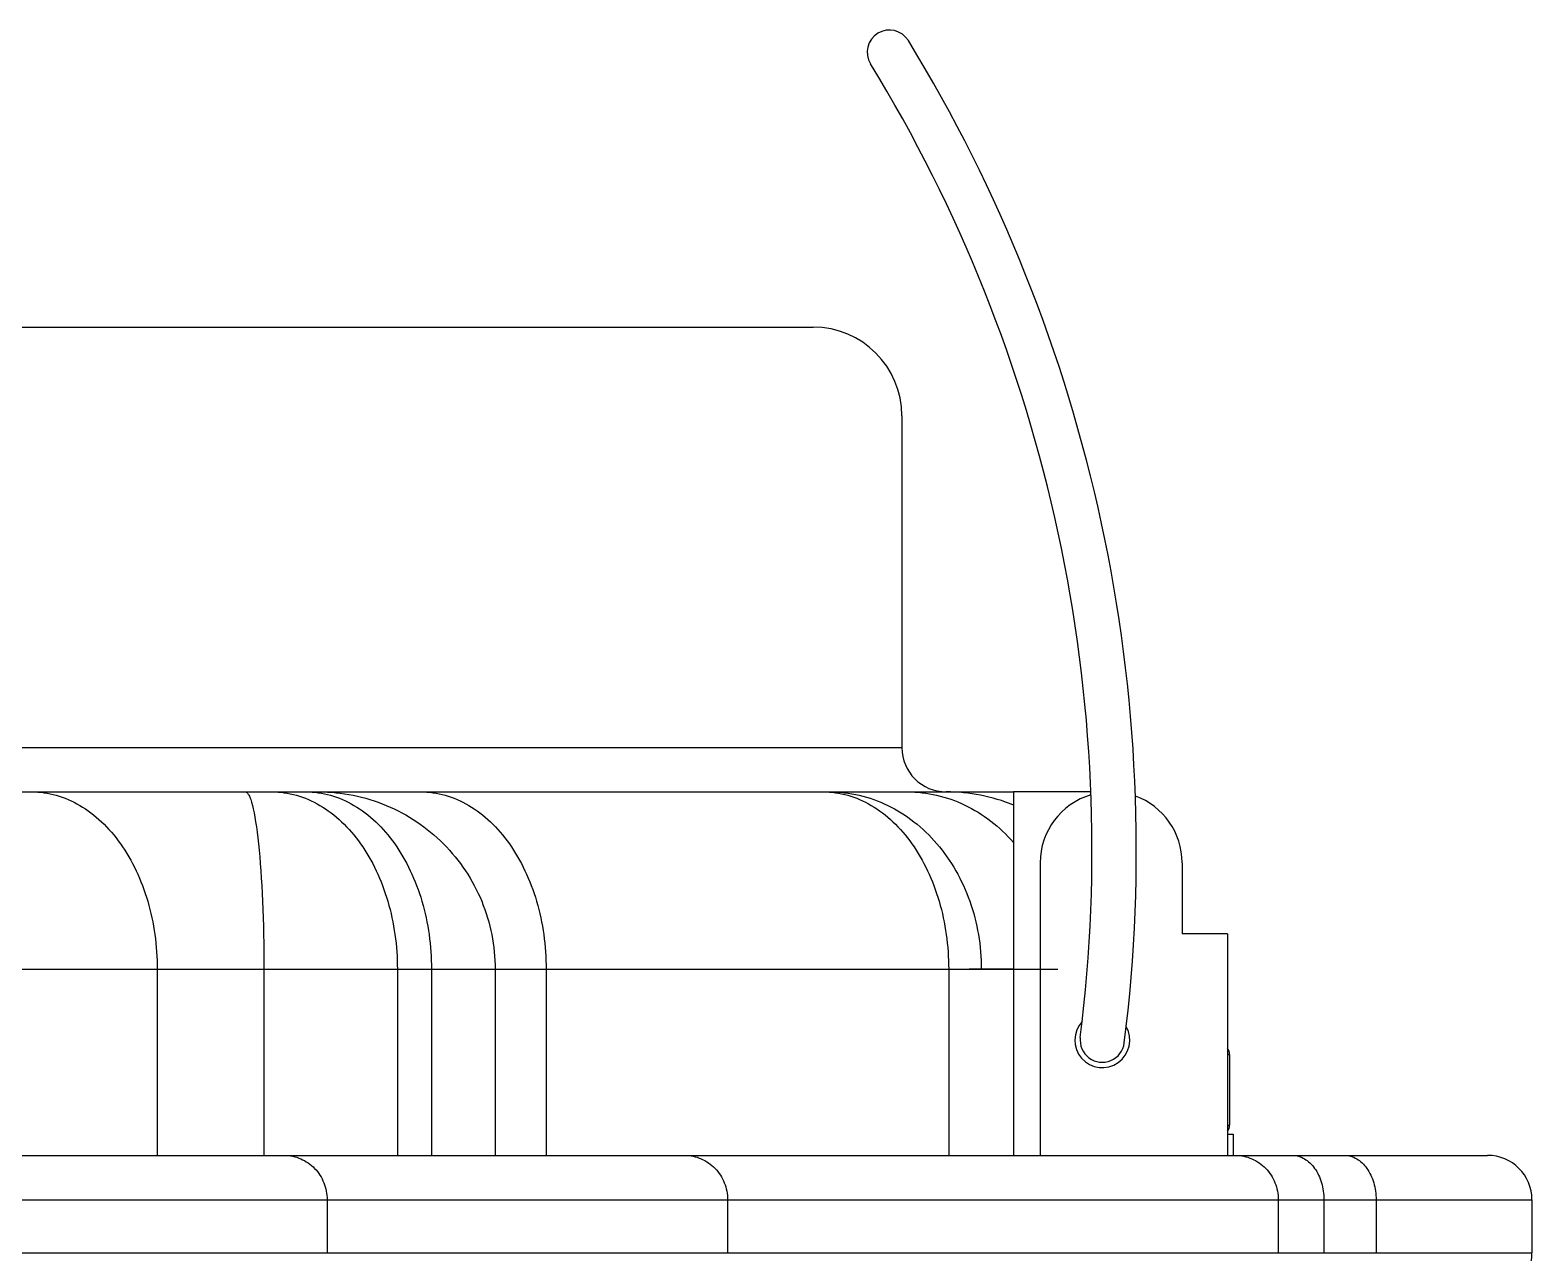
# Model space of a CAD drawing. Header units: millimetres. Extents: x -139278 to 641613, y -260926 to 217780.
# Drawn here: x 47917.7 to 48087.2, y 13386.2 to 13524.3 of the extents above; entities that cross this region are included whole.
import ezdxf

# ---------------------------------------------------------------- set-up
doc = ezdxf.new("R2010")
doc.units = ezdxf.units.MM

msp = doc.modelspace()

# ---------------------------------------------------------------- linework, layer by layer
for p, q in [((47916.541, 13490.768), (48006.054, 13490.768)), ((48016.066, 13480.755), (48016.066, 13443.308)), ((47821.421, 13443.308), (48016.066, 13443.308)), ((47821.421, 13438.302), (48028.682, 13438.302)), ((47917.853, 13438.302), (47918.201, 13438.296)), ((47918.201, 13438.296), (47918.548, 13438.278)), ((47918.548, 13438.278), (47918.895, 13438.248)), ((47918.895, 13438.248), (47919.241, 13438.205)), ((47919.241, 13438.205), (47919.587, 13438.151)), ((47919.587, 13438.151), (47919.931, 13438.085)), ((47919.931, 13438.085), (47920.274, 13438.007)), ((47920.274, 13438.007), (47920.616, 13437.917)), ((47920.616, 13437.917), (47920.956, 13437.815)), ((47920.956, 13437.815), (47921.294, 13437.702)), ((47941.947, 13438.302), (47941.999, 13438.296)), ((47941.999, 13438.296), (47942.051, 13438.278)), ((47942.051, 13438.278), (47942.102, 13438.248)), ((47942.102, 13438.248), (47942.154, 13438.205)), ((47942.154, 13438.205), (47942.206, 13438.151)), ((47942.206, 13438.151), (47942.257, 13438.085)), ((47942.257, 13438.085), (47942.308, 13438.007)), ((47942.308, 13438.007), (47942.359, 13437.917)), ((47942.359, 13437.917), (47942.41, 13437.815)), ((47942.41, 13437.815), (47942.46, 13437.702)), ((47944.959, 13438.302), (47945.306, 13438.296)), ((47945.306, 13438.296), (47945.653, 13438.278)), ((47945.653, 13438.278), (47946, 13438.248)), ((47946, 13438.248), (47946.347, 13438.205)), ((47946.347, 13438.205), (47946.692, 13438.151)), ((47946.692, 13438.151), (47947.036, 13438.085)), ((47947.036, 13438.085), (47947.379, 13438.007)), ((47947.379, 13438.007), (47947.721, 13437.917)), ((47947.721, 13437.917), (47948.061, 13437.815)), ((47948.061, 13437.815), (47948.399, 13437.702)), ((47948.804, 13438.302), (47949.152, 13438.296)), ((47949.152, 13438.296), (47949.499, 13438.278)), ((47949.499, 13438.278), (47949.846, 13438.248)), ((47949.846, 13438.248), (47950.192, 13438.205)), ((47950.192, 13438.205), (47950.537, 13438.151)), ((47950.242, 13438.302), (47950.731, 13438.296)), ((47950.537, 13438.151), (47950.882, 13438.085)), ((47950.731, 13438.296), (47951.22, 13438.278)), ((47950.882, 13438.085), (47951.225, 13438.007)), ((47951.22, 13438.278), (47951.707, 13438.248)), ((47951.225, 13438.007), (47951.567, 13437.917)), ((47951.567, 13437.917), (47951.907, 13437.815)), ((47951.707, 13438.248), (47952.194, 13438.205)), ((47951.907, 13437.815), (47952.245, 13437.702)), ((47952.194, 13438.205), (47952.68, 13438.151)), ((47952.68, 13438.151), (47953.164, 13438.085)), ((47953.164, 13438.085), (47953.647, 13438.007)), ((47953.647, 13438.007), (47954.127, 13437.917)), ((47954.127, 13437.917), (47954.606, 13437.815)), ((47954.606, 13437.815), (47955.081, 13437.702)), ((47961.749, 13438.302), (47962.097, 13438.296)), ((47962.097, 13438.296), (47962.444, 13438.278)), ((47962.444, 13438.278), (47962.791, 13438.248)), ((47962.791, 13438.248), (47963.137, 13438.205)), ((47963.137, 13438.205), (47963.483, 13438.151)), ((47963.483, 13438.151), (47963.827, 13438.085)), ((47963.827, 13438.085), (47964.17, 13438.007)), ((47964.17, 13438.007), (47964.512, 13437.917)), ((47964.512, 13437.917), (47964.852, 13437.815)), ((47964.852, 13437.815), (47965.19, 13437.702)), ((48007.191, 13438.302), (48007.538, 13438.296)), ((48007.538, 13438.296), (48007.886, 13438.278)), ((48007.886, 13438.278), (48008.232, 13438.248)), ((48007.928, 13438.302), (48008.348, 13438.296)), ((48008.232, 13438.248), (48008.579, 13438.205)), ((48008.348, 13438.296), (48008.767, 13438.278)), ((48008.579, 13438.205), (48008.924, 13438.151)), ((48008.767, 13438.278), (48009.187, 13438.248)), ((48008.924, 13438.151), (48009.268, 13438.085)), ((48009.187, 13438.248), (48009.605, 13438.205)), ((48009.268, 13438.085), (48009.612, 13438.007)), ((48009.605, 13438.205), (48010.022, 13438.151)), ((48009.612, 13438.007), (48009.953, 13437.917)), ((48009.953, 13437.917), (48010.293, 13437.815)), ((48010.022, 13438.151), (48010.438, 13438.085)), ((48010.293, 13437.815), (48010.631, 13437.702)), ((48010.438, 13438.085), (48010.853, 13438.007)), ((48010.853, 13438.007), (48011.266, 13437.917)), ((48011.266, 13437.917), (48011.676, 13437.815)), ((48011.676, 13437.815), (48012.085, 13437.702)), ((48016.698, 13438.302), (48017.113, 13438.296)), ((48017.113, 13438.296), (48017.527, 13438.278)), ((48017.527, 13438.278), (48017.941, 13438.249)), ((48017.941, 13438.249), (48018.355, 13438.208)), ((48018.355, 13438.208), (48018.767, 13438.155)), ((48018.767, 13438.155), (48019.179, 13438.09)), ((48019.179, 13438.09), (48019.588, 13438.014)), ((48019.588, 13438.014), (48019.996, 13437.926)), ((48019.996, 13437.926), (48020.403, 13437.827)), ((48020.403, 13437.827), (48020.807, 13437.716)), ((48028.682, 13438.302), (48028.682, 13397.25)), ((48028.682, 13438.302), (48028.682, 13397.25)), ((48037.4, 13438.302), (48028.682, 13438.302)), ((47921.294, 13437.702), (47921.63, 13437.576)), ((47921.63, 13437.576), (47921.964, 13437.44)), ((47921.964, 13437.44), (47922.295, 13437.291)), ((47922.295, 13437.291), (47922.624, 13437.131)), ((47922.624, 13437.131), (47922.949, 13436.96)), ((47922.949, 13436.96), (47923.272, 13436.778)), ((47923.272, 13436.778), (47923.592, 13436.584)), ((47923.592, 13436.584), (47923.908, 13436.379)), ((47923.908, 13436.379), (47924.22, 13436.164)), ((47924.22, 13436.164), (47924.528, 13435.937)), ((47942.46, 13437.702), (47942.511, 13437.576)), ((47942.511, 13437.576), (47942.56, 13437.44)), ((47942.56, 13437.44), (47942.659, 13437.131)), ((47942.659, 13437.131), (47942.756, 13436.778)), ((47942.756, 13436.778), (47942.85, 13436.379)), ((47942.85, 13436.379), (47942.943, 13435.937)), ((47948.399, 13437.702), (47948.735, 13437.576)), ((47948.735, 13437.576), (47949.069, 13437.44)), ((47949.069, 13437.44), (47949.4, 13437.291)), ((47949.4, 13437.291), (47949.729, 13437.131)), ((47949.729, 13437.131), (47950.055, 13436.96)), ((47950.055, 13436.96), (47950.377, 13436.778)), ((47950.377, 13436.778), (47950.697, 13436.584)), ((47950.697, 13436.584), (47951.013, 13436.379)), ((47951.013, 13436.379), (47951.325, 13436.164)), ((47951.325, 13436.164), (47951.634, 13435.937)), ((47952.245, 13437.702), (47952.581, 13437.576)), ((47952.581, 13437.576), (47952.915, 13437.44)), ((47952.915, 13437.44), (47953.246, 13437.291)), ((47953.246, 13437.291), (47953.574, 13437.131)), ((47953.574, 13437.131), (47953.9, 13436.96)), ((47953.9, 13436.96), (47954.223, 13436.778)), ((47954.223, 13436.778), (47954.542, 13436.584)), ((47954.542, 13436.584), (47954.858, 13436.379)), ((47954.858, 13436.379), (47955.171, 13436.164)), ((47955.081, 13437.702), (47955.554, 13437.576)), ((47955.171, 13436.164), (47955.479, 13435.937)), ((47955.554, 13437.576), (47956.023, 13437.44)), ((47956.023, 13437.44), (47956.489, 13437.291)), ((47956.489, 13437.291), (47956.951, 13437.131)), ((47956.951, 13437.131), (47957.409, 13436.96)), ((47957.409, 13436.96), (47957.863, 13436.778)), ((47957.863, 13436.778), (47958.312, 13436.584)), ((47958.312, 13436.584), (47958.757, 13436.379)), ((47958.757, 13436.379), (47959.196, 13436.164)), ((47959.196, 13436.164), (47959.63, 13435.937)), ((47965.19, 13437.702), (47965.526, 13437.576)), ((47965.526, 13437.576), (47965.86, 13437.44)), ((47965.86, 13437.44), (47966.191, 13437.291)), ((47966.191, 13437.291), (47966.52, 13437.131)), ((47966.52, 13437.131), (47966.845, 13436.96)), ((47966.845, 13436.96), (47967.168, 13436.778)), ((47967.168, 13436.778), (47967.488, 13436.584)), ((47967.488, 13436.584), (47967.804, 13436.379)), ((47967.804, 13436.379), (47968.116, 13436.164)), ((47968.116, 13436.164), (47968.424, 13435.937)), ((48010.631, 13437.702), (48010.967, 13437.576)), ((48010.967, 13437.576), (48011.301, 13437.44)), ((48011.301, 13437.44), (48011.633, 13437.291)), ((48011.633, 13437.291), (48011.961, 13437.131)), ((48011.961, 13437.131), (48012.287, 13436.96)), ((48012.085, 13437.702), (48012.491, 13437.576)), ((48012.287, 13436.96), (48012.61, 13436.778)), ((48012.491, 13437.576), (48012.894, 13437.44)), ((48012.61, 13436.778), (48012.929, 13436.584)), ((48012.894, 13437.44), (48013.295, 13437.291)), ((48012.929, 13436.584), (48013.245, 13436.379)), ((48013.245, 13436.379), (48013.557, 13436.164)), ((48013.295, 13437.291), (48013.692, 13437.131)), ((48013.557, 13436.164), (48013.866, 13435.937)), ((48013.692, 13437.131), (48014.085, 13436.96)), ((48014.085, 13436.96), (48014.475, 13436.778)), ((48014.475, 13436.778), (48014.861, 13436.584)), ((48014.861, 13436.584), (48015.243, 13436.379)), ((48015.243, 13436.379), (48015.62, 13436.164)), ((48015.62, 13436.164), (48015.993, 13435.937)), ((48020.807, 13437.716), (48021.208, 13437.593)), ((48021.208, 13437.593), (48021.607, 13437.46)), ((48021.607, 13437.46), (48022.003, 13437.315)), ((48022.003, 13437.315), (48022.396, 13437.158)), ((48022.396, 13437.158), (48022.785, 13436.991)), ((48022.785, 13436.991), (48023.171, 13436.813)), ((48023.171, 13436.813), (48023.554, 13436.624)), ((48023.554, 13436.624), (48023.932, 13436.424)), ((48023.932, 13436.424), (48024.305, 13436.213)), ((48024.305, 13436.213), (48024.675, 13435.992)), ((47924.528, 13435.937), (47924.833, 13435.7)), ((47924.833, 13435.7), (47925.133, 13435.453)), ((47925.133, 13435.453), (47925.429, 13435.195)), ((47925.429, 13435.195), (47925.72, 13434.927)), ((47925.72, 13434.927), (47926.007, 13434.649)), ((47926.007, 13434.649), (47926.288, 13434.361)), ((47942.943, 13435.937), (47943.033, 13435.453)), ((47943.033, 13435.453), (47943.121, 13434.927)), ((47943.121, 13434.927), (47943.206, 13434.361)), ((47951.634, 13435.937), (47951.938, 13435.7)), ((47951.938, 13435.7), (47952.238, 13435.453)), ((47952.238, 13435.453), (47952.534, 13435.195)), ((47952.534, 13435.195), (47952.825, 13434.927)), ((47952.825, 13434.927), (47953.112, 13434.649)), ((47953.112, 13434.649), (47953.394, 13434.361)), ((47955.479, 13435.937), (47955.784, 13435.7)), ((47955.784, 13435.7), (47956.084, 13435.453)), ((47956.084, 13435.453), (47956.38, 13435.195)), ((47956.38, 13435.195), (47956.671, 13434.927)), ((47956.671, 13434.927), (47956.958, 13434.649)), ((47956.958, 13434.649), (47957.239, 13434.361)), ((47959.63, 13435.937), (47960.058, 13435.7)), ((47960.058, 13435.7), (47960.48, 13435.453)), ((47960.48, 13435.453), (47960.896, 13435.195)), ((47960.896, 13435.195), (47961.306, 13434.927)), ((47961.306, 13434.927), (47961.709, 13434.649)), ((47961.709, 13434.649), (47962.105, 13434.361)), ((47968.424, 13435.937), (47968.729, 13435.7)), ((47968.729, 13435.7), (47969.029, 13435.453)), ((47969.029, 13435.453), (47969.325, 13435.195)), ((47969.325, 13435.195), (47969.616, 13434.927)), ((47969.616, 13434.927), (47969.903, 13434.649)), ((47969.903, 13434.649), (47970.184, 13434.361)), ((48013.866, 13435.937), (48014.17, 13435.7)), ((48014.17, 13435.7), (48014.47, 13435.453)), ((48014.47, 13435.453), (48014.766, 13435.195)), ((48014.766, 13435.195), (48015.058, 13434.927)), ((48015.058, 13434.927), (48015.344, 13434.649)), ((48015.344, 13434.649), (48015.626, 13434.361)), ((48015.993, 13435.937), (48016.361, 13435.7)), ((48016.361, 13435.7), (48016.723, 13435.453)), ((48016.723, 13435.453), (48017.081, 13435.195)), ((48017.081, 13435.195), (48017.433, 13434.927)), ((48017.433, 13434.927), (48017.779, 13434.649)), ((48017.779, 13434.649), (48018.119, 13434.361)), ((48024.675, 13435.992), (48025.04, 13435.76)), ((48025.04, 13435.76), (48025.399, 13435.518)), ((48025.399, 13435.518), (48025.754, 13435.266)), ((48025.754, 13435.266), (48026.103, 13435.004)), ((48026.103, 13435.004), (48026.447, 13434.732)), ((48026.447, 13434.732), (48026.785, 13434.451)), ((48026.785, 13434.451), (48027.117, 13434.159)), ((47926.288, 13434.361), (47926.565, 13434.063)), ((47926.565, 13434.063), (47926.836, 13433.756)), ((47926.836, 13433.756), (47927.102, 13433.44)), ((47927.102, 13433.44), (47927.363, 13433.114)), ((47927.363, 13433.114), (47927.617, 13432.78)), ((47927.617, 13432.78), (47927.866, 13432.437)), ((47943.206, 13434.361), (47943.288, 13433.756)), ((47943.288, 13433.756), (47943.366, 13433.114)), ((47943.366, 13433.114), (47943.441, 13432.437)), ((47953.394, 13434.361), (47953.67, 13434.063)), ((47953.67, 13434.063), (47953.942, 13433.756)), ((47953.942, 13433.756), (47954.208, 13433.44)), ((47954.208, 13433.44), (47954.468, 13433.114)), ((47954.468, 13433.114), (47954.723, 13432.78)), ((47954.723, 13432.78), (47954.971, 13432.437)), ((47957.239, 13434.361), (47957.516, 13434.063)), ((47957.516, 13434.063), (47957.787, 13433.756)), ((47957.787, 13433.756), (47958.053, 13433.44)), ((47958.053, 13433.44), (47958.313, 13433.114)), ((47958.313, 13433.114), (47958.568, 13432.78)), ((47958.568, 13432.78), (47958.817, 13432.437)), ((47962.105, 13434.361), (47962.494, 13434.063)), ((47962.494, 13434.063), (47962.875, 13433.756)), ((47962.875, 13433.756), (47963.249, 13433.44)), ((47963.249, 13433.44), (47963.616, 13433.114)), ((47963.616, 13433.114), (47963.974, 13432.78)), ((47963.974, 13432.78), (47964.323, 13432.437)), ((47970.184, 13434.361), (47970.461, 13434.063)), ((47970.461, 13434.063), (47970.732, 13433.756)), ((47970.732, 13433.756), (47970.998, 13433.44)), ((47970.998, 13433.44), (47971.259, 13433.114)), ((47971.259, 13433.114), (47971.513, 13432.78)), ((47971.513, 13432.78), (47971.762, 13432.437)), ((48015.626, 13434.361), (48015.902, 13434.063)), ((48015.902, 13434.063), (48016.174, 13433.756)), ((48016.174, 13433.756), (48016.44, 13433.44)), ((48016.44, 13433.44), (48016.7, 13433.114)), ((48016.7, 13433.114), (48016.955, 13432.78)), ((48016.955, 13432.78), (48017.203, 13432.437)), ((48018.119, 13434.361), (48018.454, 13434.063)), ((48018.454, 13434.063), (48018.781, 13433.756)), ((48018.781, 13433.756), (48019.103, 13433.44)), ((48019.103, 13433.44), (48019.417, 13433.114)), ((48019.417, 13433.114), (48019.725, 13432.78)), ((48019.725, 13432.78), (48020.025, 13432.437)), ((48027.117, 13434.159), (48027.443, 13433.859)), ((48027.443, 13433.859), (48027.763, 13433.549)), ((48027.763, 13433.549), (48028.076, 13433.231)), ((48028.076, 13433.231), (48028.383, 13432.903)), ((48028.383, 13432.903), (48028.682, 13432.567)), ((47927.866, 13432.437), (47928.109, 13432.085)), ((47928.109, 13432.085), (47928.345, 13431.725)), ((47928.345, 13431.725), (47928.575, 13431.357)), ((47928.575, 13431.357), (47928.799, 13430.98)), ((47943.441, 13432.437), (47943.513, 13431.725)), ((47943.513, 13431.725), (47943.58, 13430.98)), ((47954.971, 13432.437), (47955.214, 13432.085)), ((47955.214, 13432.085), (47955.45, 13431.725)), ((47955.45, 13431.725), (47955.681, 13431.357)), ((47955.681, 13431.357), (47955.904, 13430.98)), ((47958.817, 13432.437), (47959.059, 13432.085)), ((47959.059, 13432.085), (47959.296, 13431.725)), ((47959.296, 13431.725), (47959.526, 13431.357)), ((47959.526, 13431.357), (47959.75, 13430.98)), ((47964.323, 13432.437), (47964.665, 13432.085)), ((47964.665, 13432.085), (47964.997, 13431.725)), ((47964.997, 13431.725), (47965.321, 13431.357)), ((47965.321, 13431.357), (47965.636, 13430.98)), ((47971.762, 13432.437), (47972.005, 13432.085)), ((47972.005, 13432.085), (47972.241, 13431.725)), ((47972.241, 13431.725), (47972.471, 13431.357)), ((47972.471, 13431.357), (47972.695, 13430.98)), ((48017.203, 13432.437), (48017.446, 13432.085)), ((48017.446, 13432.085), (48017.683, 13431.725)), ((48017.683, 13431.725), (48017.913, 13431.357)), ((48017.913, 13431.357), (48018.137, 13430.98)), ((48020.025, 13432.437), (48020.319, 13432.085)), ((48020.319, 13432.085), (48020.604, 13431.725)), ((48020.604, 13431.725), (48020.883, 13431.357)), ((48020.883, 13431.357), (48021.153, 13430.98)), ((47928.799, 13430.98), (47929.016, 13430.597)), ((47929.016, 13430.597), (47929.227, 13430.206)), ((47929.227, 13430.206), (47929.43, 13429.807)), ((47929.43, 13429.807), (47929.627, 13429.402)), ((47929.627, 13429.402), (47929.817, 13428.99)), ((47943.58, 13430.98), (47943.644, 13430.206)), ((47943.644, 13430.206), (47943.704, 13429.402)), ((47943.704, 13429.402), (47943.759, 13428.572)), ((47955.904, 13430.98), (47956.122, 13430.597)), ((47956.122, 13430.597), (47956.332, 13430.206)), ((47956.332, 13430.206), (47956.536, 13429.807)), ((47956.536, 13429.807), (47956.732, 13429.402)), ((47956.732, 13429.402), (47956.922, 13428.99)), ((47959.75, 13430.98), (47959.967, 13430.597)), ((47959.967, 13430.597), (47960.178, 13430.206)), ((47960.178, 13430.206), (47960.381, 13429.807)), ((47960.381, 13429.807), (47960.578, 13429.402)), ((47960.578, 13429.402), (47960.767, 13428.99)), ((47965.636, 13430.98), (47965.941, 13430.597)), ((47965.941, 13430.597), (47966.237, 13430.206)), ((47966.237, 13430.206), (47966.523, 13429.807)), ((47966.523, 13429.807), (47966.8, 13429.402)), ((47966.8, 13429.402), (47967.066, 13428.99)), ((47972.695, 13430.98), (47972.912, 13430.597)), ((47972.912, 13430.597), (47973.123, 13430.206)), ((47973.123, 13430.206), (47973.326, 13429.807)), ((47973.326, 13429.807), (47973.523, 13429.402)), ((47973.523, 13429.402), (47973.712, 13428.99)), ((48018.137, 13430.98), (48018.354, 13430.597)), ((48018.354, 13430.597), (48018.564, 13430.206)), ((48018.564, 13430.206), (48018.768, 13429.807)), ((48018.768, 13429.807), (48018.964, 13429.402)), ((48018.964, 13429.402), (48019.154, 13428.99)), ((48021.153, 13430.98), (48021.415, 13430.597)), ((48021.415, 13430.597), (48021.67, 13430.206)), ((48021.67, 13430.206), (48021.916, 13429.807)), ((48021.916, 13429.807), (48022.153, 13429.402)), ((48022.153, 13429.402), (48022.382, 13428.99)), ((48031.686, 13430.292), (48031.686, 13397.25)), ((48047.706, 13430.292), (48047.706, 13422.282)), ((47929.817, 13428.99), (47929.999, 13428.572)), ((47929.999, 13428.572), (47930.174, 13428.147)), ((47930.174, 13428.147), (47930.341, 13427.716)), ((47930.341, 13427.716), (47930.501, 13427.28)), ((47943.759, 13428.572), (47943.811, 13427.716)), ((47943.811, 13427.716), (47943.857, 13426.838)), ((47956.922, 13428.99), (47957.104, 13428.572)), ((47957.104, 13428.572), (47957.279, 13428.147)), ((47957.279, 13428.147), (47957.447, 13427.716)), ((47957.447, 13427.716), (47957.607, 13427.28)), ((47960.767, 13428.99), (47960.95, 13428.572)), ((47960.95, 13428.572), (47961.125, 13428.147)), ((47961.125, 13428.147), (47961.292, 13427.716)), ((47961.292, 13427.716), (47961.452, 13427.28)), ((47967.066, 13428.99), (47967.323, 13428.572)), ((47967.323, 13428.572), (47967.569, 13428.147)), ((47967.569, 13428.147), (47967.805, 13427.716)), ((47967.805, 13427.716), (47968.03, 13427.28)), ((47973.712, 13428.99), (47973.895, 13428.572)), ((47973.895, 13428.572), (47974.07, 13428.147)), ((47974.07, 13428.147), (47974.237, 13427.716)), ((47974.237, 13427.716), (47974.397, 13427.28)), ((48019.154, 13428.99), (48019.336, 13428.572)), ((48019.336, 13428.572), (48019.511, 13428.147)), ((48019.511, 13428.147), (48019.679, 13427.716)), ((48019.679, 13427.716), (48019.839, 13427.28)), ((48022.382, 13428.99), (48022.602, 13428.572)), ((48022.602, 13428.572), (48022.814, 13428.147)), ((48022.814, 13428.147), (48023.016, 13427.716)), ((48023.016, 13427.716), (48023.21, 13427.28)), ((47930.501, 13427.28), (47930.654, 13426.838)), ((47930.654, 13426.838), (47930.799, 13426.392)), ((47930.799, 13426.392), (47930.936, 13425.94)), ((47930.936, 13425.94), (47931.065, 13425.484)), ((47943.857, 13426.838), (47943.899, 13425.94)), ((47943.899, 13425.94), (47943.937, 13425.023)), ((47957.607, 13427.28), (47957.759, 13426.838)), ((47957.759, 13426.838), (47957.904, 13426.392)), ((47957.904, 13426.392), (47958.041, 13425.94)), ((47958.041, 13425.94), (47958.17, 13425.484)), ((47961.452, 13427.28), (47961.605, 13426.838)), ((47961.605, 13426.838), (47961.749, 13426.392)), ((47961.749, 13426.392), (47961.886, 13425.94)), ((47961.886, 13425.94), (47962.015, 13425.484)), ((47968.03, 13427.28), (47968.244, 13426.838)), ((47968.244, 13426.838), (47968.448, 13426.392)), ((47968.448, 13426.392), (47968.64, 13425.94)), ((47968.64, 13425.94), (47968.822, 13425.484)), ((47974.397, 13427.28), (47974.55, 13426.838)), ((47974.55, 13426.838), (47974.695, 13426.392)), ((47974.695, 13426.392), (47974.831, 13425.94)), ((47974.831, 13425.94), (47974.961, 13425.484)), ((48019.839, 13427.28), (48019.991, 13426.838)), ((48019.991, 13426.838), (48020.136, 13426.392)), ((48020.136, 13426.392), (48020.273, 13425.94)), ((48020.273, 13425.94), (48020.402, 13425.484)), ((48023.21, 13427.28), (48023.394, 13426.838)), ((48023.394, 13426.838), (48023.569, 13426.392)), ((48023.569, 13426.392), (48023.734, 13425.94)), ((48023.734, 13425.94), (48023.89, 13425.484)), ((47931.065, 13425.484), (47931.186, 13425.023)), ((47931.186, 13425.023), (47931.299, 13424.558)), ((47931.299, 13424.558), (47931.404, 13424.09)), ((47943.937, 13425.023), (47943.969, 13424.09)), ((47958.17, 13425.484), (47958.291, 13425.023)), ((47958.291, 13425.023), (47958.404, 13424.558)), ((47958.404, 13424.558), (47958.509, 13424.09)), ((47962.015, 13425.484), (47962.136, 13425.023)), ((47962.136, 13425.023), (47962.249, 13424.558)), ((47962.249, 13424.558), (47962.354, 13424.09)), ((47968.822, 13425.484), (47968.992, 13425.023)), ((47968.992, 13425.023), (47969.151, 13424.558)), ((47969.151, 13424.558), (47969.298, 13424.09)), ((47974.961, 13425.484), (47975.082, 13425.023)), ((47975.082, 13425.023), (47975.195, 13424.558)), ((47975.195, 13424.558), (47975.3, 13424.09)), ((48020.402, 13425.484), (48020.523, 13425.023)), ((48020.523, 13425.023), (48020.636, 13424.558)), ((48020.636, 13424.558), (48020.741, 13424.09)), ((48023.89, 13425.484), (48024.036, 13425.023)), ((48024.036, 13425.023), (48024.173, 13424.558)), ((48024.173, 13424.558), (48024.3, 13424.09)), ((47931.404, 13424.09), (47931.5, 13423.618)), ((47931.5, 13423.618), (47931.589, 13423.142)), ((47931.589, 13423.142), (47931.669, 13422.664)), ((47931.669, 13422.664), (47931.741, 13422.183)), ((47943.969, 13424.09), (47943.997, 13423.142)), ((47943.997, 13423.142), (47944.02, 13422.183)), ((47958.509, 13424.09), (47958.606, 13423.618)), ((47958.606, 13423.618), (47958.694, 13423.142)), ((47958.694, 13423.142), (47958.775, 13422.664)), ((47958.775, 13422.664), (47958.847, 13422.183)), ((47962.354, 13424.09), (47962.451, 13423.618)), ((47962.451, 13423.618), (47962.54, 13423.142)), ((47962.54, 13423.142), (47962.62, 13422.664)), ((47962.62, 13422.664), (47962.692, 13422.183)), ((47969.298, 13424.09), (47969.435, 13423.618)), ((47969.435, 13423.618), (47969.559, 13423.142)), ((47969.559, 13423.142), (47969.672, 13422.664)), ((47969.672, 13422.664), (47969.773, 13422.183)), ((47975.3, 13424.09), (47975.396, 13423.618)), ((47975.396, 13423.618), (47975.485, 13423.142)), ((47975.485, 13423.142), (47975.565, 13422.664)), ((47975.565, 13422.664), (47975.637, 13422.183)), ((48020.741, 13424.09), (48020.838, 13423.618)), ((48020.838, 13423.618), (48020.926, 13423.142)), ((48020.926, 13423.142), (48021.007, 13422.664)), ((48021.007, 13422.664), (48021.079, 13422.183)), ((48024.3, 13424.09), (48024.417, 13423.618)), ((48024.417, 13423.618), (48024.524, 13423.142)), ((48024.524, 13423.142), (48024.621, 13422.664)), ((48024.621, 13422.664), (48024.708, 13422.183)), ((47931.741, 13422.183), (47931.805, 13421.7)), ((47931.805, 13421.7), (47931.86, 13421.215)), ((47931.86, 13421.215), (47931.907, 13420.728)), ((47944.02, 13422.183), (47944.037, 13421.215)), ((47944.037, 13421.215), (47944.05, 13420.239)), ((47958.847, 13422.183), (47958.91, 13421.7)), ((47958.91, 13421.7), (47958.965, 13421.215)), ((47958.965, 13421.215), (47959.012, 13420.728)), ((47962.692, 13422.183), (47962.756, 13421.7)), ((47962.756, 13421.7), (47962.811, 13421.215)), ((47962.811, 13421.215), (47962.858, 13420.728)), ((47969.773, 13422.183), (47969.863, 13421.7)), ((47969.863, 13421.7), (47969.94, 13421.215)), ((47969.94, 13421.215), (47970.006, 13420.728)), ((47975.637, 13422.183), (47975.701, 13421.7)), ((47975.701, 13421.7), (47975.756, 13421.215)), ((47975.756, 13421.215), (47975.803, 13420.728)), ((48021.079, 13422.183), (48021.142, 13421.7)), ((48021.142, 13421.7), (48021.198, 13421.215)), ((48021.198, 13421.215), (48021.244, 13420.728)), ((48024.708, 13422.183), (48024.785, 13421.7)), ((48024.785, 13421.7), (48024.851, 13421.215)), ((48024.851, 13421.215), (48024.908, 13420.728)), ((48052.81, 13422.282), (48047.706, 13422.282)), ((48052.81, 13422.282), (48052.81, 13397.25)), ((47931.907, 13420.728), (47931.945, 13420.239)), ((47931.945, 13420.239), (47931.975, 13419.75)), ((47931.975, 13419.75), (47931.996, 13419.259)), ((47931.996, 13419.259), (47932.009, 13418.768)), ((47944.05, 13420.239), (47944.058, 13419.259)), ((47944.058, 13419.259), (47944.06, 13418.277)), ((47959.012, 13420.728), (47959.05, 13420.239)), ((47959.05, 13420.239), (47959.08, 13419.75)), ((47959.08, 13419.75), (47959.102, 13419.259)), ((47959.102, 13419.259), (47959.114, 13418.768)), ((47962.858, 13420.728), (47962.896, 13420.239)), ((47962.896, 13420.239), (47962.926, 13419.75)), ((47962.926, 13419.75), (47962.947, 13419.259)), ((47962.947, 13419.259), (47962.96, 13418.768)), ((47970.006, 13420.728), (47970.06, 13420.239)), ((47970.06, 13420.239), (47970.102, 13419.75)), ((47970.102, 13419.75), (47970.132, 13419.259)), ((47970.132, 13419.259), (47970.15, 13418.768)), ((47975.803, 13420.728), (47975.841, 13420.239)), ((47975.841, 13420.239), (47975.871, 13419.75)), ((47975.871, 13419.75), (47975.892, 13419.259)), ((47975.892, 13419.259), (47975.905, 13418.768)), ((48021.244, 13420.728), (48021.283, 13420.239)), ((48021.283, 13420.239), (48021.312, 13419.75)), ((48021.312, 13419.75), (48021.334, 13419.259)), ((48021.334, 13419.259), (48021.347, 13418.768)), ((48024.908, 13420.728), (48024.954, 13420.239)), ((48024.954, 13420.239), (48024.99, 13419.75)), ((48024.99, 13419.75), (48025.016, 13419.259)), ((48025.016, 13419.259), (48025.031, 13418.768)), ((47814.412, 13418.277), (48028.682, 13418.277)), ((47932.009, 13418.768), (47932.013, 13418.277)), ((47932.013, 13418.277), (47932.013, 13397.25)), ((47944.06, 13418.277), (47944.06, 13397.25)), ((47959.114, 13418.768), (47959.119, 13418.277)), ((47959.119, 13418.277), (47959.119, 13397.25)), ((47962.96, 13418.768), (47962.964, 13418.277)), ((47962.964, 13418.277), (47962.964, 13397.25)), ((47970.15, 13418.768), (47970.156, 13418.277)), ((47970.156, 13418.277), (47970.156, 13397.25)), ((47975.905, 13418.768), (47975.909, 13418.277)), ((47975.909, 13418.277), (47975.909, 13397.25)), ((48021.347, 13418.768), (48021.351, 13418.277)), ((48021.351, 13418.277), (48021.351, 13397.25)), ((48028.682, 13418.277), (48023.676, 13418.277)), ((48025.031, 13418.768), (48025.036, 13418.277)), ((48028.682, 13418.277), (48033.689, 13418.277)), ((48052.81, 13408.664), (48053.07, 13408.664)), ((48053.07, 13408.664), (48053.07, 13400.654)), ((48052.81, 13400.654), (48053.07, 13400.654)), ((48052.81, 13399.653), (48053.471, 13399.653)), ((48053.471, 13399.653), (48053.471, 13397.25)), ((47852.954, 13397.25), (48082.188, 13397.25)), ((47946.359, 13397.25), (47946.596, 13397.244)), ((47946.596, 13397.244), (47946.833, 13397.226)), ((47946.833, 13397.226), (47947.068, 13397.196)), ((47947.068, 13397.196), (47947.301, 13397.154)), ((47947.301, 13397.154), (47947.532, 13397.1)), ((47991.568, 13397.25), (47991.805, 13397.244)), ((47991.805, 13397.244), (47992.041, 13397.226)), ((47992.041, 13397.226), (47992.276, 13397.196)), ((47992.276, 13397.196), (47992.509, 13397.154)), ((47992.509, 13397.154), (47992.741, 13397.1)), ((48052.81, 13397.25), (48053.471, 13397.25)), ((48053.729, 13397.25), (48053.966, 13397.244)), ((48053.966, 13397.244), (48054.202, 13397.226)), ((48054.202, 13397.226), (48054.438, 13397.196)), ((48054.438, 13397.196), (48054.671, 13397.154)), ((48054.671, 13397.154), (48054.902, 13397.1)), ((48060.161, 13397.25), (48060.335, 13397.244)), ((48060.335, 13397.244), (48060.508, 13397.226)), ((48060.508, 13397.226), (48060.681, 13397.196)), ((48060.681, 13397.196), (48060.852, 13397.154)), ((48060.852, 13397.154), (48061.021, 13397.1)), ((48066.059, 13397.25), (48066.232, 13397.244)), ((48066.232, 13397.244), (48066.406, 13397.226)), ((48066.406, 13397.226), (48066.578, 13397.196)), ((48066.578, 13397.196), (48066.749, 13397.154)), ((48066.749, 13397.154), (48066.919, 13397.1)), ((47947.532, 13397.1), (47947.761, 13397.035)), ((47947.761, 13397.035), (47947.985, 13396.957)), ((47947.985, 13396.957), (47948.206, 13396.869)), ((47948.206, 13396.869), (47948.423, 13396.769)), ((47948.423, 13396.769), (47948.635, 13396.659)), ((47948.635, 13396.659), (47948.841, 13396.538)), ((47948.841, 13396.538), (47949.041, 13396.406)), ((47949.041, 13396.406), (47949.235, 13396.265)), ((47949.235, 13396.265), (47949.421, 13396.114)), ((47949.421, 13396.114), (47949.601, 13395.953)), ((47949.601, 13395.953), (47949.772, 13395.784)), ((47949.772, 13395.784), (47949.936, 13395.606)), ((47949.936, 13395.606), (47950.09, 13395.42)), ((47950.09, 13395.42), (47950.236, 13395.226)), ((47992.741, 13397.1), (47992.969, 13397.035)), ((47992.969, 13397.035), (47993.194, 13396.957)), ((47993.194, 13396.957), (47993.415, 13396.869)), ((47993.415, 13396.869), (47993.631, 13396.769)), ((47993.631, 13396.769), (47993.843, 13396.659)), ((47993.843, 13396.659), (47994.049, 13396.538)), ((47994.049, 13396.538), (47994.249, 13396.406)), ((47994.249, 13396.406), (47994.443, 13396.265)), ((47994.443, 13396.265), (47994.63, 13396.114)), ((47994.63, 13396.114), (47994.809, 13395.953)), ((47994.809, 13395.953), (47994.981, 13395.784)), ((47994.981, 13395.784), (47995.144, 13395.606)), ((47995.144, 13395.606), (47995.299, 13395.42)), ((47995.299, 13395.42), (47995.444, 13395.226)), ((48054.902, 13397.1), (48055.13, 13397.035)), ((48055.13, 13397.035), (48055.355, 13396.957)), ((48055.355, 13396.957), (48055.576, 13396.869)), ((48055.576, 13396.869), (48055.793, 13396.769)), ((48055.793, 13396.769), (48056.005, 13396.659)), ((48056.005, 13396.659), (48056.211, 13396.538)), ((48056.211, 13396.538), (48056.411, 13396.406)), ((48056.411, 13396.406), (48056.604, 13396.265)), ((48056.604, 13396.265), (48056.791, 13396.114)), ((48056.791, 13396.114), (48056.971, 13395.953)), ((48056.971, 13395.953), (48057.142, 13395.784)), ((48057.142, 13395.784), (48057.306, 13395.606)), ((48057.306, 13395.606), (48057.46, 13395.42)), ((48057.46, 13395.42), (48057.606, 13395.226)), ((48061.021, 13397.1), (48061.189, 13397.035)), ((48061.189, 13397.035), (48061.354, 13396.957)), ((48061.354, 13396.957), (48061.516, 13396.869)), ((48061.516, 13396.869), (48061.675, 13396.769)), ((48061.675, 13396.769), (48061.83, 13396.659)), ((48061.83, 13396.659), (48061.981, 13396.538)), ((48061.981, 13396.538), (48062.128, 13396.406)), ((48062.128, 13396.406), (48062.27, 13396.265)), ((48062.27, 13396.265), (48062.407, 13396.114)), ((48062.407, 13396.114), (48062.539, 13395.953)), ((48062.539, 13395.953), (48062.664, 13395.784)), ((48062.664, 13395.784), (48062.784, 13395.606)), ((48062.784, 13395.606), (48062.898, 13395.42)), ((48062.898, 13395.42), (48063.005, 13395.226)), ((48066.919, 13397.1), (48067.086, 13397.035)), ((48067.086, 13397.035), (48067.251, 13396.957)), ((48067.251, 13396.957), (48067.413, 13396.869)), ((48067.413, 13396.869), (48067.572, 13396.769)), ((48067.572, 13396.769), (48067.727, 13396.659)), ((48067.727, 13396.659), (48067.879, 13396.538)), ((48067.879, 13396.538), (48068.025, 13396.406)), ((48068.025, 13396.406), (48068.167, 13396.265)), ((48068.167, 13396.265), (48068.304, 13396.114)), ((48068.304, 13396.114), (48068.436, 13395.953)), ((48068.436, 13395.953), (48068.562, 13395.784)), ((48068.562, 13395.784), (48068.682, 13395.606)), ((48068.682, 13395.606), (48068.795, 13395.42)), ((48068.795, 13395.42), (48068.902, 13395.226)), ((47950.236, 13395.226), (47950.372, 13395.025)), ((47950.372, 13395.025), (47950.499, 13394.818)), ((47950.499, 13394.818), (47950.616, 13394.604)), ((47950.616, 13394.604), (47950.722, 13394.384)), ((47950.722, 13394.384), (47950.818, 13394.16)), ((47950.818, 13394.16), (47950.904, 13393.93)), ((47950.904, 13393.93), (47950.978, 13393.697)), ((47995.444, 13395.226), (47995.581, 13395.025)), ((47995.581, 13395.025), (47995.708, 13394.818)), ((47995.708, 13394.818), (47995.824, 13394.604)), ((47995.824, 13394.604), (47995.931, 13394.384)), ((47995.931, 13394.384), (47996.027, 13394.16)), ((47996.027, 13394.16), (47996.112, 13393.93)), ((47996.112, 13393.93), (47996.186, 13393.697)), ((48057.606, 13395.226), (48057.742, 13395.025)), ((48057.742, 13395.025), (48057.869, 13394.818)), ((48057.869, 13394.818), (48057.986, 13394.604)), ((48057.986, 13394.604), (48058.092, 13394.384)), ((48058.092, 13394.384), (48058.188, 13394.16)), ((48058.188, 13394.16), (48058.274, 13393.93)), ((48058.274, 13393.93), (48058.348, 13393.697)), ((48063.005, 13395.226), (48063.105, 13395.025)), ((48063.105, 13395.025), (48063.198, 13394.818)), ((48063.198, 13394.818), (48063.283, 13394.604)), ((48063.283, 13394.604), (48063.361, 13394.384)), ((48063.361, 13394.384), (48063.432, 13394.16)), ((48063.432, 13394.16), (48063.494, 13393.93)), ((48063.494, 13393.93), (48063.549, 13393.697)), ((48068.902, 13395.226), (48069.002, 13395.025)), ((48069.002, 13395.025), (48069.095, 13394.818)), ((48069.095, 13394.818), (48069.181, 13394.604)), ((48069.181, 13394.604), (48069.259, 13394.384)), ((48069.259, 13394.384), (48069.329, 13394.16)), ((48069.329, 13394.16), (48069.392, 13393.93)), ((48069.392, 13393.93), (48069.446, 13393.697)), ((47848.789, 13392.244), (48087.194, 13392.244)), ((47950.978, 13393.697), (47951.041, 13393.46)), ((47951.041, 13393.46), (47951.093, 13393.22)), ((47951.093, 13393.22), (47951.134, 13392.978)), ((47951.134, 13392.978), (47951.163, 13392.734)), ((47951.163, 13392.734), (47951.18, 13392.489)), ((47951.18, 13392.489), (47951.186, 13392.244)), ((47951.186, 13392.244), (47951.186, 13386.236)), ((47996.186, 13393.697), (47996.25, 13393.46)), ((47996.25, 13393.46), (47996.302, 13393.22)), ((47996.302, 13393.22), (47996.342, 13392.978)), ((47996.342, 13392.978), (47996.371, 13392.734)), ((47996.371, 13392.734), (47996.388, 13392.489)), ((47996.388, 13392.489), (47996.394, 13392.244)), ((47996.394, 13392.244), (47996.394, 13386.236)), ((48058.348, 13393.697), (48058.411, 13393.46)), ((48058.411, 13393.46), (48058.463, 13393.22)), ((48058.463, 13393.22), (48058.504, 13392.978)), ((48058.504, 13392.978), (48058.533, 13392.734)), ((48058.533, 13392.734), (48058.55, 13392.489)), ((48058.55, 13392.489), (48058.556, 13392.244)), ((48058.556, 13392.244), (48058.556, 13386.236)), ((48063.549, 13393.697), (48063.595, 13393.46)), ((48063.595, 13393.46), (48063.633, 13393.22)), ((48063.633, 13393.22), (48063.663, 13392.978)), ((48063.663, 13392.978), (48063.684, 13392.734)), ((48063.684, 13392.734), (48063.697, 13392.489)), ((48063.697, 13392.489), (48063.701, 13392.244)), ((48063.701, 13392.244), (48063.701, 13386.236)), ((48069.446, 13393.697), (48069.493, 13393.46)), ((48069.493, 13393.46), (48069.531, 13393.22)), ((48069.531, 13393.22), (48069.56, 13392.978)), ((48069.56, 13392.978), (48069.582, 13392.734)), ((48069.582, 13392.734), (48069.594, 13392.489)), ((48069.594, 13392.489), (48069.599, 13392.244)), ((48069.599, 13392.244), (48069.599, 13386.236)), ((48087.194, 13392.244), (48087.194, 13386.236)), ((47848.789, 13386.236), (48087.194, 13386.236))]:
    msp.add_line(p, q)
for centre, radius, start, end in [((48014.665, 13521.816), 2.503, 31.44598, 211.44598), ((47867.314, 13431.71), 175.221, 352.86817, 31.44598), ((47867.314, 13431.71), 170.215, 352.86817, 31.44598), ((48006.054, 13480.755), 10.013, 0, 90), ((48021.073, 13443.308), 5.006, 180, 270), ((48021.073, 13418.277), 20.025, 67.66632, 90), ((48039.696, 13430.292), 8.01, 106.5617, 180), ((48039.696, 13430.292), 8.01, 0, 70.06126), ((48038.695, 13410.266), 3.104, 136.92438, 29.42082), ((48038.695, 13410.266), 2.503, 172.86817, 352.86817), ((48052.069, 13408.664), 1.001, 0, 42.20122), ((48052.069, 13400.654), 1.001, 317.79878, 0), ((48082.188, 13392.244), 5.006, 0, 90), ((48082.188, 13386.236), 5.006, 270, 0)]:
    msp.add_arc(centre, radius, start, end)

doc.saveas('drawing.dxf')
